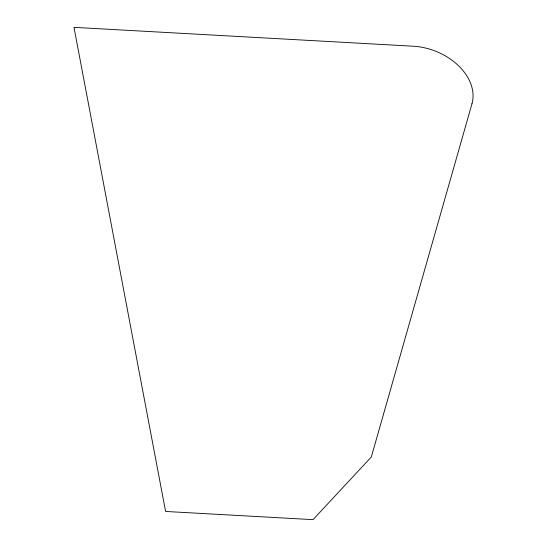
<?xml version="1.0" encoding="UTF-8"?>
<svg xmlns="http://www.w3.org/2000/svg" width="547" height="547" viewBox="0 0 547 547"><rect width="100%" height="100%" fill="white"/><g stroke="black" fill="none" stroke-linecap="round" stroke-linejoin="round"><path stroke-width="0.82" d="M471.972 103.752L371.317 456.998L313.007 519.65L165.591 511.459L73.989 27.35L413.129 46.201A53.866 38.68 20.6 0 1 471.972 103.752"/></g></svg>
